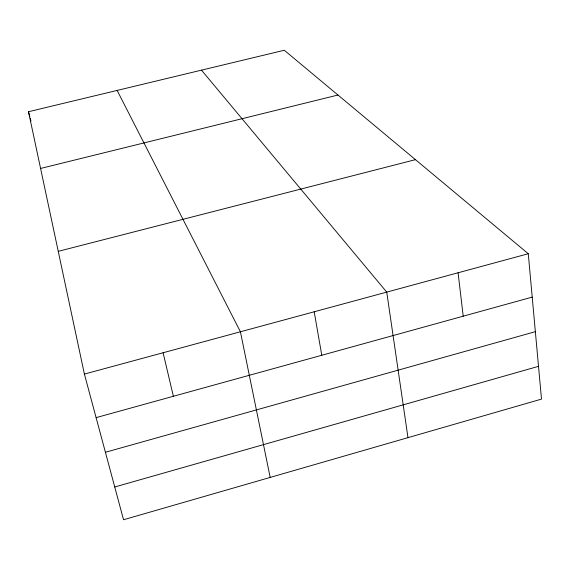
<?xml version="1.0" encoding="UTF-8"?>
<svg xmlns="http://www.w3.org/2000/svg" width="570" height="570" viewBox="0 0 570 570"><rect width="100%" height="100%" fill="white"/><g stroke="black" fill="none" stroke-linecap="round" stroke-linejoin="round"><path stroke-width="0.85" d="M114.741 486.98L538.515 366.332M105.414 452.274L535.358 331.669M96.102 417.632L532.216 297.113M84.403 374.084L528.269 253.743L541.5 399.107L123.548 519.747L84.403 374.084L28.5 111.727L284.288 50.253L528.269 253.743M58.247 251.334L415.459 159.657M40.591 168.456L337.967 95.026M201.495 70.153L386.738 292.111L407.978 437.646M117.128 90.423L240.419 331.783L270.187 477.418M28.5 111.727L29.84 116.807M30.288 118.496L30.958 121.04M163.098 352.745L173.373 396.278M314.191 311.783L321.786 355.267M458.088 272.766L463.211 316.186"/></g></svg>
